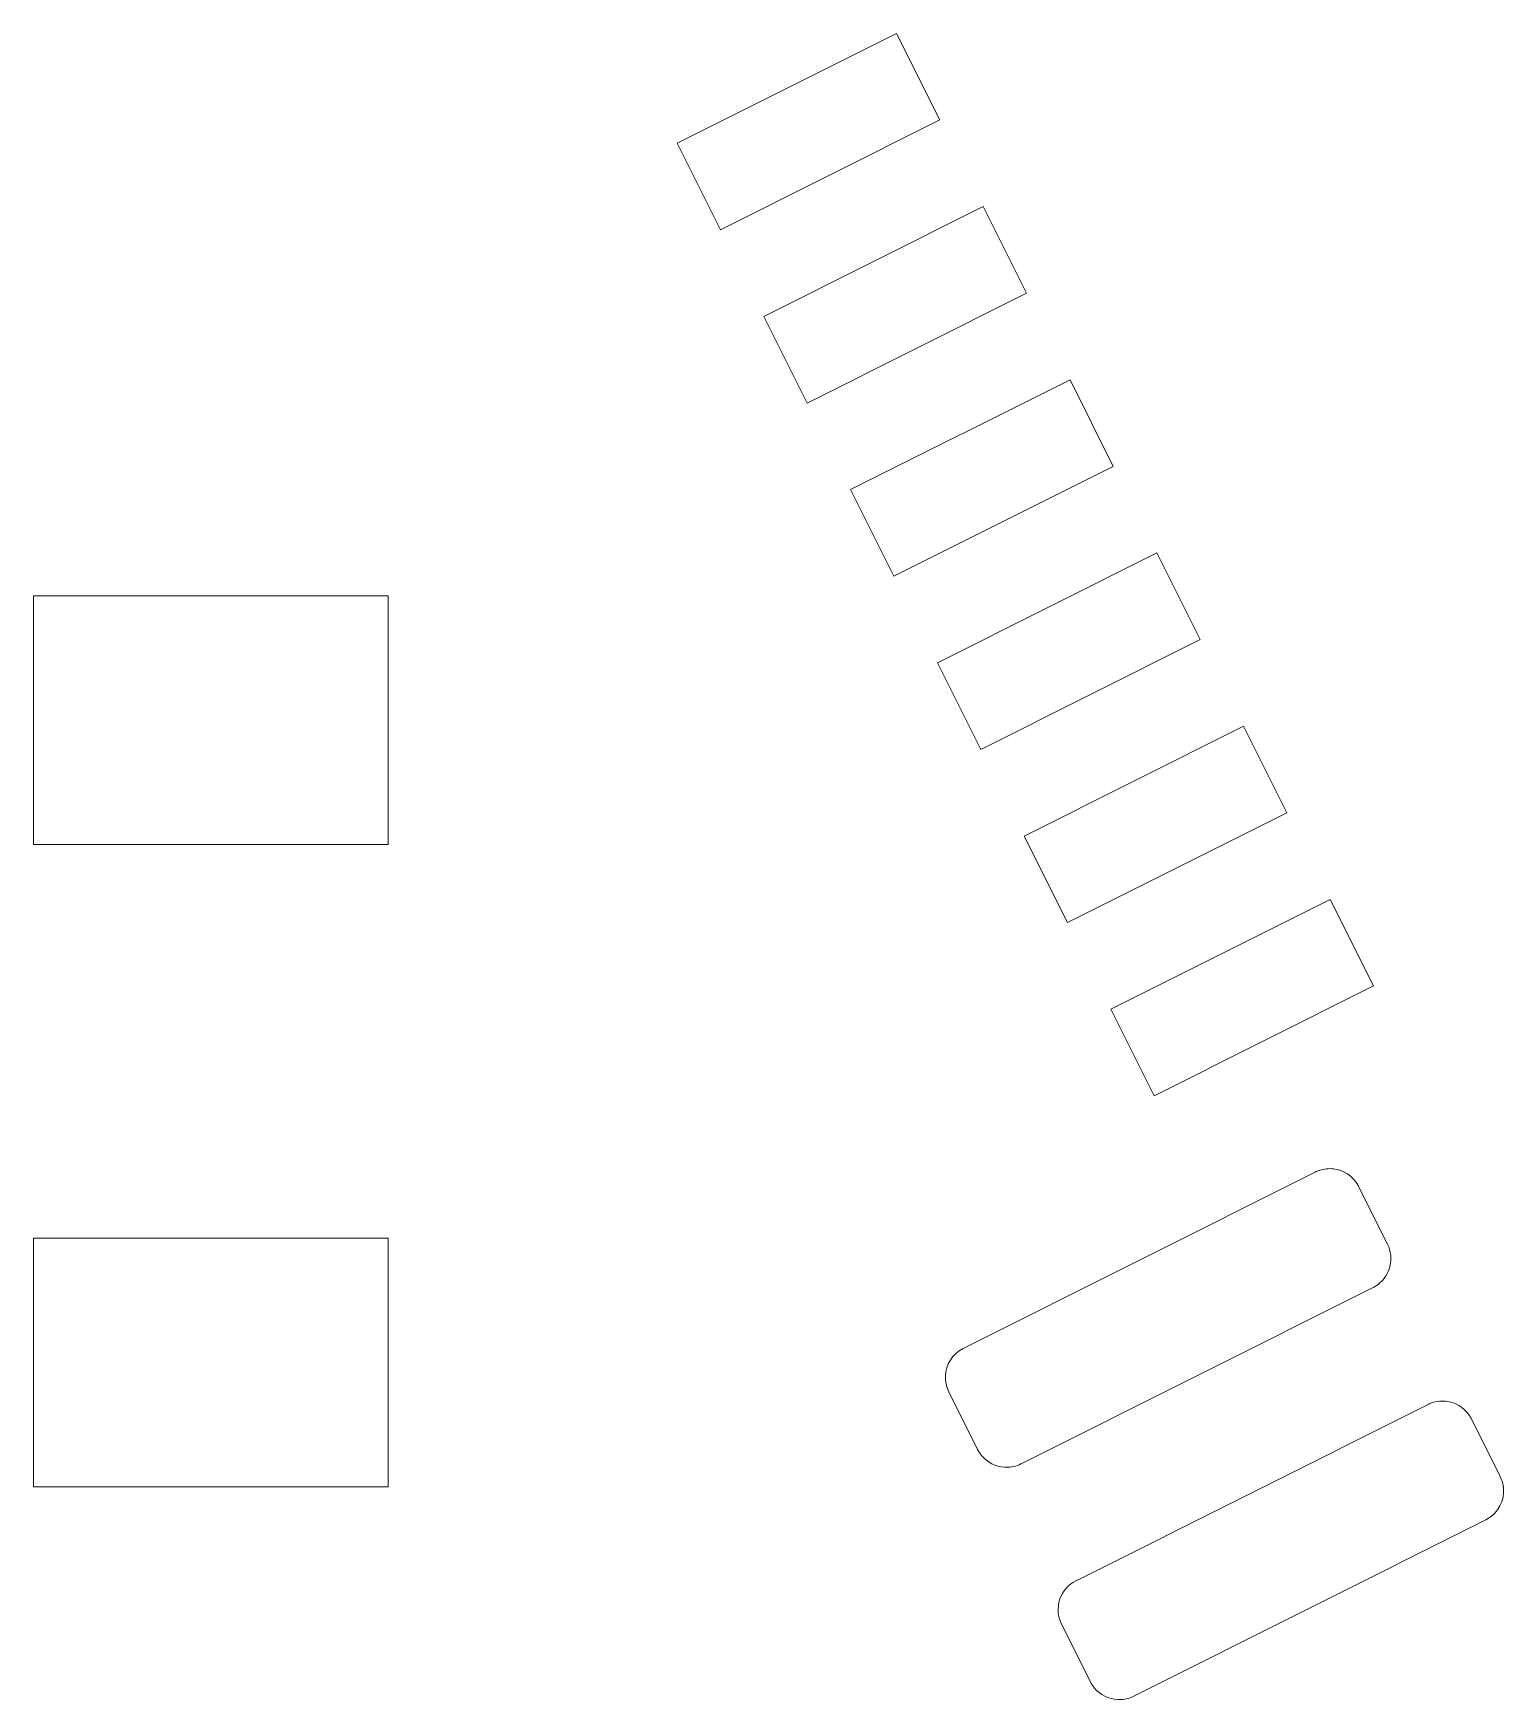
# Model space of a CAD drawing. Header units: inches. Extents: x 70 to 970, y -386 to 214.
# Drawn here: x 164.99 to 187.78, y 131.42 to 157.23 of the extents above; entities that cross this region are included whole.
import ezdxf

# ---------------------------------------------------------------- set-up
doc = ezdxf.new("R2010")
doc.units = ezdxf.units.IN
doc.header["$MEASUREMENT"] = 0

msp = doc.modelspace()

# ---------------------------------------------------------------- linework, layer by layer
at = {"color": 1, "lineweight": 0}
for p, q in [((178.361, 157.225), (174.963, 155.524)), ((179.033, 155.884), (178.361, 157.225)), ((175.635, 154.182), (179.033, 155.884)), ((174.963, 155.524), (175.635, 154.182)), ((179.704, 154.542), (176.307, 152.841)), ((180.376, 153.201), (179.704, 154.542)), ((176.978, 151.499), (180.376, 153.201)), ((176.307, 152.841), (176.978, 151.499)), ((181.048, 151.859), (177.65, 150.158)), ((181.719, 150.518), (181.048, 151.859)), ((178.321, 148.817), (181.719, 150.518)), ((177.65, 150.158), (178.321, 148.817)), ((182.391, 149.177), (178.993, 147.476)), ((183.063, 147.836), (182.391, 149.177)), ((170.488, 148.514), (164.989, 148.514)), ((164.989, 148.514), (164.989, 144.664)), ((170.488, 144.664), (170.488, 148.514)), ((179.665, 146.134), (183.063, 147.836)), ((178.993, 147.476), (179.665, 146.134)), ((183.734, 146.495), (180.336, 144.793)), ((184.406, 145.154), (183.734, 146.495)), ((181.008, 143.452), (184.406, 145.154)), ((180.336, 144.793), (181.008, 143.452)), ((164.989, 144.664), (170.488, 144.664)), ((185.078, 143.812), (181.68, 142.111)), ((185.749, 142.471), (185.078, 143.812)), ((182.351, 140.769), (185.749, 142.471)), ((181.68, 142.111), (182.351, 140.769)), ((170.488, 138.564), (164.989, 138.564)), ((164.989, 138.564), (164.989, 134.714)), ((170.488, 134.714), (170.488, 138.564)), ((164.989, 134.714), (170.488, 134.714))]:
    msp.add_line(p, q, dxfattribs=at)
for points in [[(184.911, 139.615), (184.983, 139.64), (185.058, 139.646), (185.13, 139.638)], [(185.13, 139.638), (185.13, 139.638), (185.13, 139.638), (185.13, 139.638)], [(185.13, 139.638), (185.131, 139.638), (185.131, 139.638), (185.131, 139.638)], [(185.131, 139.638), (185.131, 139.638), (185.131, 139.638), (185.131, 139.638)], [(185.131, 139.638), (185.284, 139.619), (185.425, 139.531), (185.505, 139.39)], [(179.395, 136.858), (179.395, 136.858), (184.847, 139.589), (184.847, 139.589)], [(184.847, 139.589), (184.867, 139.598), (184.886, 139.606), (184.906, 139.614)], [(184.906, 139.614), (184.906, 139.614), (184.906, 139.614), (184.907, 139.614)], [(184.907, 139.614), (184.907, 139.614), (184.907, 139.614), (184.907, 139.614)], [(184.907, 139.614), (184.907, 139.614), (184.907, 139.614), (184.907, 139.614)], [(184.907, 139.614), (184.907, 139.614), (184.907, 139.614), (184.908, 139.614)], [(184.908, 139.614), (184.908, 139.614), (184.908, 139.614), (184.909, 139.615)], [(184.909, 139.615), (184.909, 139.615), (184.909, 139.615), (184.909, 139.615)], [(184.909, 139.615), (184.909, 139.615), (184.909, 139.615), (184.91, 139.615)], [(184.91, 139.615), (184.91, 139.615), (184.911, 139.615), (184.911, 139.615)], [(185.505, 139.39), (185.505, 139.389), (185.506, 139.39), (185.506, 139.389)], [(185.506, 139.389), (185.507, 139.388), (185.507, 139.388), (185.507, 139.388)], [(185.507, 139.388), (185.507, 139.387), (185.507, 139.387), (185.507, 139.386)], [(185.507, 139.386), (185.507, 139.386), (185.507, 139.387), (185.508, 139.385)], [(185.508, 139.385), (185.508, 139.385), (185.508, 139.385), (185.509, 139.384)], [(185.509, 139.384), (185.509, 139.384), (185.509, 139.384), (185.509, 139.383)], [(185.509, 139.383), (185.509, 139.383), (185.509, 139.383), (185.51, 139.382)], [(185.51, 139.382), (185.51, 139.381), (185.509, 139.381), (185.511, 139.381)], [(185.51, 139.382), (185.51, 139.382), (185.51, 139.382), (185.51, 139.382)], [(185.511, 139.381), (185.511, 139.38), (185.511, 139.38), (185.511, 139.38)], [(185.511, 139.38), (185.511, 139.38), (185.511, 139.379), (185.511, 139.379)], [(185.511, 139.379), (185.511, 139.379), (185.512, 139.379), (185.512, 139.379)], [(185.512, 139.379), (185.512, 139.379), (185.512, 139.378), (185.512, 139.378)], [(185.512, 139.378), (185.512, 139.378), (185.512, 139.378), (185.512, 139.378)], [(185.512, 139.378), (185.512, 139.378), (185.512, 139.377), (185.512, 139.377)], [(185.512, 139.377), (185.512, 139.377), (185.513, 139.377), (185.513, 139.377)], [(185.513, 139.377), (185.513, 139.377), (185.512, 139.377), (185.513, 139.375)], [(185.513, 139.375), (185.513, 139.375), (185.513, 139.375), (185.513, 139.375)], [(185.513, 139.375), (185.513, 139.375), (185.514, 139.375), (185.514, 139.374)], [(185.514, 139.374), (185.514, 139.374), (185.514, 139.374), (185.514, 139.374)], [(185.514, 139.374), (185.514, 139.374), (185.514, 139.374), (185.514, 139.373)], [(185.514, 139.373), (185.514, 139.373), (185.515, 139.374), (185.515, 139.372)], [(185.515, 139.372), (185.515, 139.372), (185.515, 139.372), (185.515, 139.372)], [(185.515, 139.372), (185.515, 139.372), (185.515, 139.372), (185.515, 139.371)], [(185.515, 139.371), (185.516, 139.371), (185.516, 139.371), (185.516, 139.37)], [(185.516, 139.37), (185.516, 139.37), (185.516, 139.37), (185.516, 139.37)], [(185.516, 139.37), (185.516, 139.37), (185.516, 139.37), (185.517, 139.369)], [(185.517, 139.369), (185.517, 139.369), (185.517, 139.369), (185.517, 139.368)], [(185.517, 139.368), (185.517, 139.368), (185.517, 139.368), (185.517, 139.368)], [(185.517, 139.368), (185.517, 139.368), (185.518, 139.367), (185.518, 139.367)], [(185.518, 139.367), (185.518, 139.367), (185.518, 139.367), (185.518, 139.367)], [(185.518, 139.367), (185.518, 139.366), (185.518, 139.366), (185.518, 139.366)], [(185.518, 139.366), (185.518, 139.366), (185.518, 139.366), (185.519, 139.365)], [(185.519, 139.365), (185.519, 139.365), (185.519, 139.365), (185.519, 139.365)], [(185.519, 139.365), (185.519, 139.365), (185.965, 138.473), (185.965, 138.473)], [(185.966, 138.471), (186.077, 138.25), (186.008, 137.985), (185.815, 137.844)], [(185.965, 138.473), (185.965, 138.472), (185.966, 138.471), (185.966, 138.471)], [(185.776, 137.818), (185.775, 137.818), (185.775, 137.818), (185.775, 137.818)], [(185.775, 137.818), (185.775, 137.818), (185.775, 137.818), (185.775, 137.818)], [(185.777, 137.819), (185.776, 137.819), (185.776, 137.818), (185.776, 137.818)], [(185.776, 137.818), (185.776, 137.818), (185.776, 137.818), (185.776, 137.818)], [(185.778, 137.819), (185.777, 137.819), (185.777, 137.819), (185.777, 137.819)], [(185.777, 137.819), (185.777, 137.819), (185.777, 137.819), (185.777, 137.819)], [(185.777, 137.819), (185.777, 137.819), (185.777, 137.819), (185.777, 137.819)], [(185.779, 137.82), (185.778, 137.82), (185.778, 137.82), (185.778, 137.82)], [(185.778, 137.82), (185.778, 137.82), (185.778, 137.819), (185.778, 137.819)], [(185.78, 137.821), (185.78, 137.821), (185.78, 137.821), (185.779, 137.82)], [(185.779, 137.82), (185.779, 137.82), (185.779, 137.82), (185.779, 137.82)], [(185.779, 137.82), (185.779, 137.82), (185.779, 137.82), (185.779, 137.82)], [(185.781, 137.821), (185.781, 137.821), (185.781, 137.821), (185.78, 137.821)], [(185.78, 137.821), (185.78, 137.821), (185.78, 137.821), (185.78, 137.821)], [(185.782, 137.822), (185.782, 137.822), (185.782, 137.822), (185.781, 137.822)], [(185.781, 137.822), (185.781, 137.822), (185.781, 137.822), (185.781, 137.821)], [(185.783, 137.822), (185.783, 137.822), (185.783, 137.822), (185.782, 137.822)], [(185.782, 137.822), (185.782, 137.822), (185.782, 137.822), (185.782, 137.822)], [(185.784, 137.823), (185.784, 137.823), (185.784, 137.823), (185.783, 137.823)], [(185.783, 137.823), (185.783, 137.823), (185.783, 137.823), (185.783, 137.822)], [(185.785, 137.823), (185.785, 137.823), (185.785, 137.823), (185.784, 137.823)], [(185.784, 137.823), (185.784, 137.823), (185.784, 137.823), (185.784, 137.823)], [(185.786, 137.824), (185.786, 137.824), (185.786, 137.824), (185.785, 137.824)], [(185.785, 137.824), (185.785, 137.824), (185.785, 137.824), (185.785, 137.823)], [(185.787, 137.825), (185.786, 137.825), (185.786, 137.825), (185.786, 137.824)], [(185.786, 137.824), (185.786, 137.824), (185.786, 137.824), (185.786, 137.824)], [(185.788, 137.826), (185.788, 137.826), (185.787, 137.826), (185.787, 137.825)], [(185.787, 137.825), (185.787, 137.825), (185.787, 137.825), (185.787, 137.825)], [(185.787, 137.825), (185.787, 137.825), (185.787, 137.825), (185.787, 137.825)], [(185.789, 137.826), (185.789, 137.826), (185.788, 137.826), (185.788, 137.826)], [(185.788, 137.826), (185.788, 137.826), (185.788, 137.826), (185.788, 137.826)], [(185.788, 137.826), (185.788, 137.826), (185.788, 137.826), (185.788, 137.826)], [(185.79, 137.827), (185.79, 137.827), (185.789, 137.827), (185.789, 137.827)], [(185.789, 137.827), (185.789, 137.827), (185.789, 137.827), (185.789, 137.827)], [(185.789, 137.827), (185.789, 137.826), (185.789, 137.826), (185.789, 137.826)], [(185.791, 137.828), (185.791, 137.828), (185.79, 137.827), (185.79, 137.827)], [(185.79, 137.827), (185.79, 137.827), (185.79, 137.827), (185.79, 137.827)], [(185.79, 137.827), (185.79, 137.827), (185.79, 137.827), (185.79, 137.827)], [(185.792, 137.828), (185.791, 137.828), (185.791, 137.828), (185.791, 137.828)], [(185.791, 137.828), (185.791, 137.828), (185.791, 137.828), (185.791, 137.828)], [(185.793, 137.829), (185.793, 137.829), (185.793, 137.829), (185.792, 137.829)], [(185.792, 137.829), (185.792, 137.829), (185.792, 137.828), (185.792, 137.828)], [(185.794, 137.829), (185.794, 137.829), (185.794, 137.829), (185.793, 137.829)], [(185.795, 137.83), (185.794, 137.83), (185.794, 137.83), (185.794, 137.83)], [(185.794, 137.83), (185.794, 137.83), (185.794, 137.829), (185.794, 137.829)], [(185.796, 137.831), (185.796, 137.831), (185.795, 137.831), (185.795, 137.83)], [(185.795, 137.83), (185.795, 137.83), (185.795, 137.83), (185.795, 137.83)], [(185.797, 137.831), (185.797, 137.831), (185.797, 137.831), (185.796, 137.831)], [(185.796, 137.831), (185.796, 137.831), (185.796, 137.831), (185.796, 137.831)], [(185.796, 137.831), (185.796, 137.831), (185.796, 137.831), (185.796, 137.831)], [(185.798, 137.832), (185.798, 137.832), (185.797, 137.832), (185.797, 137.832)], [(185.797, 137.832), (185.797, 137.832), (185.797, 137.832), (185.797, 137.832)], [(185.797, 137.832), (185.797, 137.831), (185.797, 137.831), (185.797, 137.831)], [(185.799, 137.833), (185.798, 137.832), (185.798, 137.832), (185.798, 137.832)], [(185.798, 137.832), (185.798, 137.832), (185.798, 137.832), (185.798, 137.832)], [(185.8, 137.833), (185.799, 137.833), (185.799, 137.833), (185.799, 137.833)], [(185.799, 137.833), (185.799, 137.833), (185.799, 137.833), (185.799, 137.833)], [(185.801, 137.834), (185.801, 137.834), (185.801, 137.834), (185.8, 137.834)], [(185.8, 137.834), (185.8, 137.834), (185.8, 137.833), (185.8, 137.833)], [(185.802, 137.835), (185.801, 137.834), (185.801, 137.834), (185.801, 137.834)], [(185.801, 137.834), (185.801, 137.834), (185.801, 137.834), (185.801, 137.834)], [(185.803, 137.836), (185.803, 137.836), (185.802, 137.836), (185.802, 137.835)], [(185.802, 137.835), (185.802, 137.835), (185.802, 137.835), (185.802, 137.835)], [(185.802, 137.835), (185.802, 137.835), (185.802, 137.835), (185.802, 137.835)], [(185.804, 137.836), (185.804, 137.836), (185.803, 137.836), (185.803, 137.836)], [(185.803, 137.836), (185.803, 137.836), (185.803, 137.836), (185.803, 137.836)], [(185.805, 137.837), (185.804, 137.837), (185.804, 137.837), (185.804, 137.837)], [(185.804, 137.837), (185.804, 137.837), (185.804, 137.836), (185.804, 137.836)], [(185.804, 137.836), (185.804, 137.836), (185.804, 137.836), (185.804, 137.836)], [(185.806, 137.838), (185.805, 137.837), (185.805, 137.837), (185.805, 137.837)], [(185.805, 137.837), (185.805, 137.837), (185.805, 137.837), (185.805, 137.837)], [(185.807, 137.838), (185.807, 137.838), (185.807, 137.838), (185.806, 137.838)], [(185.806, 137.838), (185.806, 137.838), (185.806, 137.838), (185.806, 137.838)], [(185.808, 137.839), (185.808, 137.839), (185.808, 137.839), (185.807, 137.839)], [(185.807, 137.839), (185.807, 137.839), (185.807, 137.839), (185.807, 137.838)], [(185.809, 137.84), (185.809, 137.84), (185.808, 137.839), (185.808, 137.839)], [(185.808, 137.839), (185.808, 137.839), (185.808, 137.839), (185.808, 137.839)], [(185.81, 137.841), (185.81, 137.84), (185.81, 137.84), (185.809, 137.84)], [(185.809, 137.84), (185.809, 137.84), (185.809, 137.839), (185.809, 137.84)], [(185.811, 137.841), (185.81, 137.841), (185.81, 137.841), (185.81, 137.841)], [(185.812, 137.842), (185.812, 137.842), (185.811, 137.842), (185.811, 137.842)], [(185.811, 137.842), (185.811, 137.842), (185.812, 137.842), (185.811, 137.841)], [(185.813, 137.842), (185.813, 137.842), (185.812, 137.842), (185.812, 137.842)], [(185.812, 137.842), (185.812, 137.842), (185.812, 137.842), (185.812, 137.842)], [(185.814, 137.843), (185.814, 137.843), (185.813, 137.843), (185.813, 137.843)], [(185.813, 137.843), (185.813, 137.843), (185.813, 137.843), (185.813, 137.842)], [(185.815, 137.844), (185.814, 137.844), (185.814, 137.843), (185.814, 137.843)], [(185.743, 137.8), (185.743, 137.8), (180.289, 135.069), (180.289, 135.069)], [(185.744, 137.8), (185.744, 137.8), (185.743, 137.8), (185.743, 137.8)], [(185.743, 137.8), (185.743, 137.8), (185.743, 137.8), (185.743, 137.8)], [(185.745, 137.801), (185.745, 137.801), (185.744, 137.801), (185.744, 137.801)], [(185.744, 137.801), (185.744, 137.801), (185.744, 137.801), (185.744, 137.801)], [(185.744, 137.801), (185.744, 137.801), (185.744, 137.8), (185.744, 137.8)], [(185.746, 137.801), (185.746, 137.801), (185.746, 137.801), (185.745, 137.801)], [(185.745, 137.801), (185.745, 137.801), (185.745, 137.801), (185.745, 137.801)], [(185.745, 137.801), (185.745, 137.801), (185.745, 137.801), (185.745, 137.801)], [(185.747, 137.802), (185.747, 137.802), (185.747, 137.802), (185.746, 137.802)], [(185.746, 137.802), (185.746, 137.802), (185.746, 137.802), (185.746, 137.801)], [(185.748, 137.802), (185.747, 137.802), (185.747, 137.802), (185.747, 137.802)], [(185.749, 137.803), (185.749, 137.803), (185.749, 137.803), (185.748, 137.803)], [(185.748, 137.803), (185.748, 137.803), (185.748, 137.803), (185.748, 137.803)], [(185.748, 137.803), (185.748, 137.803), (185.748, 137.802), (185.748, 137.802)], [(185.75, 137.804), (185.749, 137.803), (185.749, 137.803), (185.749, 137.803)], [(185.751, 137.805), (185.751, 137.804), (185.751, 137.804), (185.75, 137.804)], [(185.75, 137.804), (185.75, 137.804), (185.75, 137.804), (185.75, 137.804)], [(185.752, 137.805), (185.752, 137.805), (185.751, 137.805), (185.751, 137.805)], [(185.751, 137.805), (185.751, 137.805), (185.751, 137.805), (185.751, 137.805)], [(185.753, 137.805), (185.753, 137.805), (185.752, 137.805), (185.752, 137.805)], [(185.752, 137.805), (185.752, 137.805), (185.752, 137.805), (185.752, 137.805)], [(185.754, 137.806), (185.754, 137.806), (185.753, 137.806), (185.753, 137.806)], [(185.753, 137.806), (185.753, 137.806), (185.753, 137.805), (185.753, 137.805)], [(185.753, 137.805), (185.753, 137.805), (185.753, 137.805), (185.753, 137.805)], [(185.755, 137.806), (185.755, 137.806), (185.754, 137.806), (185.754, 137.806)], [(185.754, 137.806), (185.754, 137.806), (185.754, 137.806), (185.754, 137.806)], [(185.754, 137.806), (185.754, 137.806), (185.754, 137.806), (185.754, 137.806)], [(185.756, 137.807), (185.756, 137.807), (185.756, 137.807), (185.755, 137.807)], [(185.755, 137.807), (185.755, 137.807), (185.755, 137.807), (185.755, 137.806)], [(185.755, 137.806), (185.755, 137.806), (185.755, 137.806), (185.755, 137.806)], [(185.757, 137.807), (185.757, 137.807), (185.757, 137.807), (185.756, 137.807)], [(185.756, 137.807), (185.756, 137.807), (185.756, 137.807), (185.756, 137.807)], [(185.756, 137.807), (185.756, 137.807), (185.756, 137.807), (185.756, 137.807)], [(185.758, 137.808), (185.758, 137.808), (185.758, 137.808), (185.757, 137.808)], [(185.757, 137.808), (185.757, 137.808), (185.757, 137.808), (185.757, 137.808)], [(185.757, 137.808), (185.757, 137.808), (185.757, 137.808), (185.757, 137.807)], [(185.759, 137.809), (185.759, 137.808), (185.759, 137.808), (185.758, 137.808)], [(185.758, 137.808), (185.758, 137.808), (185.758, 137.808), (185.758, 137.808)], [(185.76, 137.809), (185.759, 137.809), (185.759, 137.809), (185.759, 137.809)], [(185.761, 137.81), (185.761, 137.81), (185.761, 137.81), (185.76, 137.809)], [(185.76, 137.809), (185.76, 137.809), (185.76, 137.809), (185.76, 137.809)], [(185.762, 137.81), (185.761, 137.81), (185.761, 137.81), (185.761, 137.81)], [(185.763, 137.81), (185.762, 137.81), (185.762, 137.81), (185.762, 137.81)], [(185.764, 137.811), (185.764, 137.811), (185.764, 137.811), (185.763, 137.811)], [(185.763, 137.811), (185.763, 137.811), (185.764, 137.811), (185.763, 137.811)], [(185.763, 137.811), (185.763, 137.811), (185.763, 137.81), (185.763, 137.81)], [(185.765, 137.812), (185.764, 137.811), (185.764, 137.811), (185.764, 137.811)], [(185.764, 137.811), (185.764, 137.811), (185.764, 137.811), (185.764, 137.811)], [(185.766, 137.812), (185.766, 137.812), (185.765, 137.812), (185.765, 137.812)], [(185.765, 137.812), (185.765, 137.812), (185.765, 137.812), (185.765, 137.812)], [(185.765, 137.812), (185.765, 137.812), (185.765, 137.812), (185.765, 137.812)], [(185.767, 137.813), (185.766, 137.813), (185.766, 137.812), (185.766, 137.812)], [(185.768, 137.813), (185.767, 137.813), (185.767, 137.813), (185.767, 137.813)], [(185.767, 137.813), (185.767, 137.813), (185.767, 137.813), (185.767, 137.813)], [(185.767, 137.813), (185.767, 137.813), (185.767, 137.813), (185.767, 137.813)], [(185.769, 137.814), (185.768, 137.814), (185.768, 137.814), (185.768, 137.814)], [(185.768, 137.814), (185.768, 137.814), (185.768, 137.813), (185.768, 137.813)], [(185.77, 137.814), (185.769, 137.814), (185.769, 137.814), (185.769, 137.814)], [(185.769, 137.814), (185.769, 137.814), (185.769, 137.814), (185.769, 137.814)], [(185.769, 137.814), (185.769, 137.814), (185.769, 137.814), (185.769, 137.814)], [(185.771, 137.815), (185.77, 137.815), (185.77, 137.815), (185.77, 137.815)], [(185.77, 137.815), (185.77, 137.815), (185.77, 137.814), (185.77, 137.814)], [(185.772, 137.816), (185.771, 137.816), (185.771, 137.816), (185.771, 137.816)], [(185.771, 137.816), (185.771, 137.816), (185.771, 137.816), (185.771, 137.816)], [(185.771, 137.816), (185.771, 137.815), (185.771, 137.815), (185.771, 137.815)], [(185.773, 137.817), (185.773, 137.817), (185.772, 137.817), (185.772, 137.816)], [(185.772, 137.816), (185.772, 137.816), (185.772, 137.816), (185.772, 137.816)], [(185.774, 137.817), (185.773, 137.817), (185.773, 137.817), (185.773, 137.817)], [(185.775, 137.818), (185.774, 137.818), (185.774, 137.817), (185.774, 137.817)], [(185.774, 137.817), (185.774, 137.817), (185.774, 137.817), (185.774, 137.817)], [(185.774, 137.817), (185.774, 137.817), (185.774, 137.817), (185.774, 137.817)], [(179.117, 136.429), (179.124, 136.605), (179.224, 136.772), (179.393, 136.857)], [(179.393, 136.857), (179.394, 136.857), (179.394, 136.857), (179.395, 136.858)], [(179.117, 136.423), (179.117, 136.425), (179.117, 136.427), (179.117, 136.429)], [(179.117, 136.422), (179.117, 136.423), (179.117, 136.423), (179.117, 136.423)], [(179.117, 136.421), (179.117, 136.421), (179.117, 136.421), (179.117, 136.422)], [(179.117, 136.422), (179.117, 136.422), (179.117, 136.422), (179.117, 136.422)], [(179.117, 136.42), (179.117, 136.42), (179.117, 136.421), (179.117, 136.421)], [(179.117, 136.419), (179.117, 136.42), (179.117, 136.42), (179.117, 136.42)], [(179.117, 136.42), (179.117, 136.42), (179.117, 136.42), (179.117, 136.42)], [(179.117, 136.418), (179.117, 136.418), (179.117, 136.418), (179.117, 136.419)], [(179.117, 136.419), (179.117, 136.419), (179.117, 136.419), (179.117, 136.419)], [(179.117, 136.417), (179.117, 136.417), (179.117, 136.418), (179.117, 136.418)], [(179.117, 136.416), (179.117, 136.416), (179.117, 136.417), (179.117, 136.417)], [(179.117, 136.415), (179.117, 136.416), (179.117, 136.416), (179.117, 136.416)], [(179.117, 136.416), (179.117, 136.416), (179.117, 136.416), (179.117, 136.416)], [(179.117, 136.414), (179.117, 136.414), (179.117, 136.414), (179.117, 136.415)], [(179.117, 136.415), (179.117, 136.415), (179.117, 136.415), (179.117, 136.415)], [(179.117, 136.413), (179.117, 136.413), (179.117, 136.414), (179.117, 136.414)], [(179.117, 136.414), (179.117, 136.414), (179.117, 136.414), (179.117, 136.414)], [(179.117, 136.412), (179.117, 136.412), (179.117, 136.412), (179.117, 136.413)], [(179.117, 136.413), (179.117, 136.413), (179.117, 136.413), (179.117, 136.413)], [(179.117, 136.413), (179.117, 136.413), (179.117, 136.413), (179.117, 136.413)], [(179.117, 136.411), (179.117, 136.411), (179.117, 136.411), (179.117, 136.412)], [(179.117, 136.412), (179.117, 136.412), (179.117, 136.412), (179.117, 136.412)], [(179.117, 136.41), (179.117, 136.411), (179.117, 136.411), (179.117, 136.411)], [(179.117, 136.409), (179.117, 136.409), (179.117, 136.41), (179.117, 136.41)], [(179.117, 136.41), (179.117, 136.41), (179.117, 136.41), (179.117, 136.41)], [(179.117, 136.41), (179.117, 136.41), (179.117, 136.41), (179.117, 136.41)], [(179.117, 136.408), (179.117, 136.408), (179.117, 136.408), (179.117, 136.409)], [(179.117, 136.409), (179.117, 136.409), (179.117, 136.409), (179.117, 136.409)], [(179.117, 136.409), (179.117, 136.409), (179.117, 136.409), (179.117, 136.409)], [(179.117, 136.407), (179.117, 136.408), (179.117, 136.408), (179.117, 136.408)], [(179.117, 136.408), (179.117, 136.408), (179.117, 136.408), (179.117, 136.408)], [(179.117, 136.406), (179.117, 136.406), (179.117, 136.407), (179.117, 136.407)], [(179.117, 136.407), (179.117, 136.407), (179.117, 136.407), (179.117, 136.407)], [(179.117, 136.405), (179.117, 136.405), (179.117, 136.406), (179.117, 136.406)], [(179.117, 136.406), (179.117, 136.406), (179.117, 136.406), (179.117, 136.406)], [(179.117, 136.406), (179.117, 136.406), (179.117, 136.406), (179.117, 136.406)], [(179.117, 136.404), (179.117, 136.404), (179.117, 136.404), (179.117, 136.405)], [(179.117, 136.405), (179.117, 136.405), (179.117, 136.405), (179.117, 136.405)], [(179.117, 136.405), (179.117, 136.405), (179.117, 136.405), (179.117, 136.405)], [(179.117, 136.403), (179.117, 136.404), (179.117, 136.404), (179.117, 136.404)], [(179.117, 136.402), (179.117, 136.402), (179.117, 136.403), (179.117, 136.403)], [(179.117, 136.403), (179.117, 136.403), (179.117, 136.403), (179.117, 136.403)], [(179.117, 136.403), (179.117, 136.403), (179.117, 136.403), (179.117, 136.403)], [(179.117, 136.401), (179.117, 136.401), (179.117, 136.401), (179.117, 136.402)], [(179.117, 136.402), (179.117, 136.402), (179.117, 136.402), (179.117, 136.402)], [(179.117, 136.4), (179.117, 136.4), (179.117, 136.4), (179.117, 136.401)], [(179.117, 136.401), (179.117, 136.401), (179.117, 136.401), (179.117, 136.401)], [(179.117, 136.399), (179.117, 136.399), (179.117, 136.4), (179.117, 136.4)], [(179.117, 136.4), (179.117, 136.4), (179.117, 136.4), (179.117, 136.4)], [(179.117, 136.398), (179.117, 136.398), (179.117, 136.398), (179.117, 136.399)], [(179.117, 136.399), (179.117, 136.399), (179.117, 136.399), (179.117, 136.399)], [(179.117, 136.399), (179.117, 136.399), (179.117, 136.399), (179.117, 136.399)], [(179.117, 136.397), (179.117, 136.397), (179.117, 136.397), (179.117, 136.398)], [(179.117, 136.398), (179.117, 136.398), (179.117, 136.398), (179.117, 136.398)], [(179.117, 136.396), (179.117, 136.396), (179.117, 136.396), (179.117, 136.397)], [(179.117, 136.395), (179.117, 136.395), (179.117, 136.396), (179.117, 136.396)], [(179.117, 136.396), (179.117, 136.396), (179.117, 136.396), (179.117, 136.396)], [(179.117, 136.394), (179.117, 136.395), (179.117, 136.395), (179.117, 136.395)], [(179.117, 136.395), (179.117, 136.395), (179.117, 136.395), (179.117, 136.395)], [(179.117, 136.393), (179.117, 136.393), (179.117, 136.393), (179.117, 136.394)], [(179.117, 136.394), (179.117, 136.394), (179.117, 136.394), (179.117, 136.394)], [(179.117, 136.391), (179.117, 136.392), (179.117, 136.392), (179.117, 136.393)], [(179.118, 136.388), (179.118, 136.389), (179.117, 136.39), (179.117, 136.391)], [(179.117, 136.391), (179.117, 136.391), (179.117, 136.391), (179.117, 136.391)], [(179.17, 136.186), (179.138, 136.251), (179.12, 136.32), (179.118, 136.388)], [(179.171, 136.185), (179.17, 136.185), (179.17, 136.186), (179.17, 136.186)], [(179.617, 135.293), (179.617, 135.293), (179.171, 136.185), (179.171, 136.185)], [(186.616, 136), (186.698, 136.036), (186.784, 136.047), (186.866, 136.04)], [(186.866, 136.04), (186.866, 136.04), (186.867, 136.04), (186.867, 136.04)], [(186.867, 136.04), (186.867, 136.04), (186.866, 136.04), (186.868, 136.04)], [(186.868, 136.04), (187.013, 136.025), (187.149, 135.947), (187.234, 135.819)], [(181.141, 133.258), (181.141, 133.258), (186.594, 135.99), (186.594, 135.99)], [(186.594, 135.99), (186.594, 135.99), (186.594, 135.99), (186.594, 135.99)], [(186.594, 135.99), (186.594, 135.99), (186.594, 135.99), (186.595, 135.99)], [(186.595, 135.99), (186.595, 135.99), (186.596, 135.99), (186.596, 135.99)], [(186.596, 135.99), (186.596, 135.99), (186.596, 135.99), (186.596, 135.991)], [(186.596, 135.991), (186.596, 135.991), (186.596, 135.991), (186.597, 135.991)], [(186.597, 135.991), (186.597, 135.991), (186.597, 135.991), (186.597, 135.991)], [(186.597, 135.991), (186.597, 135.991), (186.598, 135.991), (186.598, 135.991)], [(186.598, 135.991), (186.598, 135.991), (186.598, 135.992), (186.598, 135.992)], [(186.598, 135.992), (186.599, 135.992), (186.599, 135.992), (186.599, 135.992)], [(186.6, 135.992), (186.6, 135.992), (186.599, 135.993), (186.601, 135.993)], [(186.599, 135.992), (186.599, 135.992), (186.599, 135.992), (186.6, 135.992)], [(186.601, 135.993), (186.601, 135.993), (186.601, 135.993), (186.601, 135.993)], [(186.601, 135.993), (186.601, 135.993), (186.602, 135.993), (186.602, 135.993)], [(186.602, 135.993), (186.602, 135.993), (186.602, 135.994), (186.602, 135.994)], [(186.602, 135.994), (186.602, 135.994), (186.602, 135.994), (186.603, 135.994)], [(186.603, 135.994), (186.603, 135.994), (186.603, 135.994), (186.603, 135.994)], [(186.603, 135.994), (186.603, 135.994), (186.603, 135.994), (186.603, 135.994)], [(186.603, 135.994), (186.604, 135.994), (186.604, 135.994), (186.604, 135.994)], [(186.604, 135.994), (186.604, 135.994), (186.604, 135.994), (186.604, 135.995)], [(186.604, 135.995), (186.604, 135.995), (186.605, 135.995), (186.605, 135.995)], [(186.605, 135.995), (186.605, 135.995), (186.605, 135.995), (186.605, 135.995)], [(186.605, 135.995), (186.606, 135.995), (186.605, 135.995), (186.606, 135.995)], [(186.606, 135.995), (186.606, 135.995), (186.607, 135.995), (186.607, 135.996)], [(186.607, 135.996), (186.607, 135.996), (186.607, 135.996), (186.607, 135.996)], [(186.607, 135.996), (186.607, 135.996), (186.607, 135.996), (186.608, 135.996)], [(186.608, 135.996), (186.608, 135.996), (186.608, 135.997), (186.608, 135.997)], [(186.608, 135.997), (186.608, 135.997), (186.609, 135.997), (186.609, 135.997)], [(186.608, 135.996), (186.608, 135.996), (186.608, 135.996), (186.608, 135.996)], [(186.609, 135.997), (186.609, 135.997), (186.609, 135.997), (186.609, 135.997)], [(186.609, 135.997), (186.609, 135.997), (186.609, 135.997), (186.61, 135.997)], [(186.61, 135.997), (186.61, 135.997), (186.61, 135.998), (186.61, 135.998)], [(186.61, 135.998), (186.611, 135.998), (186.611, 135.998), (186.611, 135.998)], [(186.61, 135.997), (186.61, 135.997), (186.61, 135.997), (186.61, 135.997)], [(186.611, 135.998), (186.611, 135.998), (186.611, 135.998), (186.611, 135.998)], [(186.611, 135.998), (186.611, 135.998), (186.612, 135.998), (186.612, 135.998)], [(186.612, 135.998), (186.613, 135.999), (186.613, 135.999), (186.613, 135.999)], [(186.612, 135.998), (186.612, 135.998), (186.612, 135.998), (186.612, 135.998)], [(186.613, 135.999), (186.613, 135.999), (186.613, 135.999), (186.613, 135.999)], [(186.615, 136), (186.615, 136), (186.615, 136), (186.615, 136)], [(186.615, 136), (186.615, 136), (186.616, 136), (186.616, 136)], [(187.234, 135.819), (187.235, 135.819), (187.235, 135.818), (187.235, 135.818)], [(187.235, 135.818), (187.235, 135.818), (187.235, 135.818), (187.236, 135.817)], [(187.236, 135.817), (187.236, 135.817), (187.236, 135.817), (187.236, 135.817)], [(187.236, 135.817), (187.236, 135.817), (187.236, 135.817), (187.236, 135.816)], [(187.236, 135.816), (187.236, 135.816), (187.237, 135.816), (187.237, 135.815)], [(187.237, 135.815), (187.237, 135.815), (187.237, 135.815), (187.237, 135.815)], [(187.237, 135.815), (187.237, 135.815), (187.237, 135.815), (187.237, 135.815)], [(187.237, 135.815), (187.237, 135.814), (187.237, 135.814), (187.237, 135.814)], [(187.237, 135.814), (187.238, 135.814), (187.238, 135.814), (187.238, 135.814)], [(187.238, 135.814), (187.238, 135.814), (187.238, 135.813), (187.238, 135.813)], [(187.238, 135.813), (187.239, 135.813), (187.238, 135.812), (187.239, 135.812)], [(187.239, 135.812), (187.239, 135.812), (187.239, 135.812), (187.239, 135.812)], [(187.239, 135.812), (187.239, 135.812), (187.239, 135.812), (187.239, 135.811)], [(187.239, 135.811), (187.239, 135.811), (187.24, 135.811), (187.24, 135.811)], [(187.24, 135.811), (187.24, 135.81), (187.24, 135.81), (187.24, 135.81)], [(187.24, 135.81), (187.24, 135.81), (187.24, 135.81), (187.241, 135.809)], [(187.241, 135.809), (187.241, 135.809), (187.241, 135.809), (187.241, 135.808)], [(187.241, 135.808), (187.241, 135.808), (187.241, 135.808), (187.241, 135.808)], [(187.241, 135.808), (187.241, 135.808), (187.242, 135.807), (187.242, 135.807)], [(187.242, 135.807), (187.242, 135.807), (187.242, 135.807), (187.242, 135.807)], [(187.242, 135.807), (187.242, 135.807), (187.243, 135.807), (187.243, 135.806)], [(187.243, 135.806), (187.243, 135.806), (187.242, 135.806), (187.243, 135.805)], [(187.243, 135.805), (187.243, 135.805), (187.243, 135.805), (187.243, 135.805)], [(187.243, 135.805), (187.244, 135.804), (187.244, 135.805), (187.244, 135.804)], [(187.244, 135.804), (187.244, 135.804), (187.244, 135.804), (187.244, 135.803)], [(187.244, 135.803), (187.244, 135.803), (187.244, 135.803), (187.245, 135.803)], [(187.245, 135.803), (187.245, 135.802), (187.245, 135.802), (187.245, 135.802)], [(187.245, 135.802), (187.245, 135.802), (187.246, 135.801), (187.246, 135.801)], [(187.246, 135.801), (187.246, 135.801), (187.246, 135.8), (187.246, 135.8)], [(187.246, 135.8), (187.246, 135.8), (187.246, 135.8), (187.246, 135.8)], [(187.246, 135.8), (187.246, 135.8), (187.247, 135.8), (187.247, 135.799)], [(187.247, 135.799), (187.247, 135.799), (187.246, 135.8), (187.247, 135.798)], [(187.247, 135.798), (187.248, 135.798), (187.248, 135.797), (187.248, 135.797)], [(187.248, 135.797), (187.248, 135.797), (187.248, 135.797), (187.248, 135.796)], [(187.248, 135.796), (187.249, 135.796), (187.249, 135.795), (187.249, 135.795)], [(187.249, 135.795), (187.249, 135.795), (187.249, 135.795), (187.249, 135.795)], [(187.249, 135.795), (187.249, 135.795), (187.25, 135.794), (187.25, 135.794)], [(187.25, 135.794), (187.25, 135.794), (187.25, 135.794), (187.25, 135.794)], [(187.25, 135.794), (187.25, 135.794), (187.25, 135.794), (187.251, 135.793)], [(187.251, 135.793), (187.251, 135.792), (187.251, 135.792), (187.251, 135.792)], [(187.251, 135.792), (187.251, 135.792), (187.251, 135.792), (187.251, 135.792)], [(187.251, 135.792), (187.251, 135.791), (187.252, 135.791), (187.252, 135.791)], [(187.252, 135.791), (187.252, 135.79), (187.252, 135.79), (187.253, 135.789)], [(187.253, 135.789), (187.253, 135.789), (187.253, 135.789), (187.253, 135.789)], [(187.253, 135.789), (187.253, 135.788), (187.253, 135.789), (187.254, 135.788)], [(187.254, 135.788), (187.254, 135.788), (187.254, 135.787), (187.254, 135.787)], [(187.254, 135.787), (187.254, 135.787), (187.254, 135.787), (187.254, 135.786)], [(187.254, 135.786), (187.254, 135.786), (187.255, 135.786), (187.255, 135.786)], [(187.255, 135.786), (187.255, 135.786), (187.254, 135.786), (187.255, 135.785)], [(187.255, 135.785), (187.255, 135.784), (187.256, 135.784), (187.256, 135.784)], [(187.256, 135.784), (187.256, 135.784), (187.255, 135.783), (187.256, 135.783)], [(187.256, 135.783), (187.256, 135.783), (187.256, 135.783), (187.256, 135.783)], [(187.256, 135.783), (187.257, 135.782), (187.257, 135.782), (187.257, 135.782)], [(187.257, 135.782), (187.257, 135.782), (187.257, 135.782), (187.257, 135.782)], [(187.257, 135.782), (187.257, 135.781), (187.257, 135.781), (187.257, 135.781)], [(187.257, 135.781), (187.257, 135.781), (187.257, 135.781), (187.257, 135.781)], [(187.257, 135.781), (187.258, 135.78), (187.258, 135.779), (187.258, 135.779)], [(187.258, 135.779), (187.258, 135.779), (187.258, 135.779), (187.258, 135.779)], [(187.258, 135.779), (187.258, 135.779), (187.258, 135.778), (187.258, 135.778)], [(187.258, 135.778), (187.259, 135.778), (187.259, 135.779), (187.259, 135.777)], [(187.259, 135.777), (187.259, 135.777), (187.259, 135.777), (187.259, 135.777)], [(187.259, 135.777), (187.259, 135.777), (187.259, 135.777), (187.26, 135.776)], [(187.26, 135.776), (187.26, 135.776), (187.26, 135.776), (187.26, 135.775)], [(187.26, 135.775), (187.26, 135.775), (187.26, 135.775), (187.26, 135.775)], [(187.26, 135.775), (187.26, 135.775), (187.26, 135.775), (187.261, 135.774)], [(187.261, 135.774), (187.261, 135.774), (187.261, 135.775), (187.261, 135.773)], [(187.261, 135.773), (187.261, 135.773), (187.261, 135.773), (187.261, 135.773)], [(187.261, 135.773), (187.261, 135.773), (187.261, 135.773), (187.262, 135.772)], [(187.262, 135.772), (187.262, 135.772), (187.262, 135.772), (187.262, 135.771)], [(187.262, 135.771), (187.262, 135.771), (187.262, 135.771), (187.262, 135.771)], [(187.262, 135.771), (187.262, 135.771), (187.263, 135.771), (187.263, 135.771)], [(187.263, 135.771), (187.263, 135.77), (187.263, 135.769), (187.263, 135.769)], [(187.263, 135.769), (187.264, 135.769), (187.264, 135.769), (187.264, 135.769)], [(187.264, 135.769), (187.264, 135.769), (187.264, 135.768), (187.264, 135.768)], [(187.264, 135.768), (187.264, 135.768), (187.264, 135.768), (187.264, 135.768)], [(187.264, 135.768), (187.264, 135.768), (187.264, 135.767), (187.264, 135.767)], [(187.264, 135.767), (187.265, 135.767), (187.265, 135.767), (187.265, 135.767)], [(187.265, 135.767), (187.265, 135.767), (187.265, 135.767), (187.265, 135.766)], [(187.265, 135.766), (187.265, 135.766), (187.265, 135.766), (187.265, 135.766)], [(187.265, 135.766), (187.265, 135.766), (187.712, 134.872), (187.712, 134.872)], [(179.617, 135.292), (179.617, 135.292), (179.617, 135.293), (179.617, 135.293)], [(179.678, 135.199), (179.655, 135.227), (179.634, 135.258), (179.617, 135.292)], [(179.678, 135.198), (179.678, 135.199), (179.678, 135.199), (179.678, 135.199)], [(179.679, 135.198), (179.679, 135.198), (179.679, 135.198), (179.678, 135.198)], [(179.679, 135.197), (179.679, 135.197), (179.679, 135.198), (179.679, 135.198)], [(179.68, 135.197), (179.68, 135.197), (179.68, 135.197), (179.679, 135.197)], [(179.679, 135.197), (179.679, 135.197), (179.679, 135.197), (179.679, 135.197)], [(179.681, 135.196), (179.681, 135.196), (179.68, 135.195), (179.68, 135.197)], [(179.681, 135.195), (179.681, 135.196), (179.681, 135.196), (179.681, 135.196)], [(180.031, 135.017), (179.897, 135.026), (179.77, 135.089), (179.681, 135.195)], [(179.681, 135.195), (179.681, 135.195), (179.681, 135.195), (179.681, 135.195)], [(180.032, 135.017), (180.032, 135.017), (180.032, 135.017), (180.031, 135.017)], [(180.031, 135.017), (180.031, 135.017), (180.031, 135.017), (180.031, 135.017)], [(180.065, 135.016), (180.054, 135.016), (180.043, 135.016), (180.032, 135.017)], [(180.285, 135.067), (180.214, 135.032), (180.139, 135.016), (180.065, 135.016)], [(180.286, 135.067), (180.285, 135.067), (180.285, 135.067), (180.285, 135.067)], [(180.287, 135.068), (180.287, 135.068), (180.286, 135.068), (180.286, 135.068)], [(180.286, 135.068), (180.286, 135.068), (180.286, 135.067), (180.286, 135.067)], [(180.288, 135.068), (180.287, 135.068), (180.287, 135.068), (180.287, 135.068)], [(180.289, 135.069), (180.289, 135.069), (180.288, 135.069), (180.288, 135.069)], [(180.288, 135.069), (180.288, 135.069), (180.288, 135.068), (180.288, 135.068)], [(187.712, 134.872), (187.712, 134.872), (187.712, 134.872), (187.712, 134.872)], [(187.712, 134.872), (187.712, 134.872), (187.713, 134.871), (187.713, 134.871)], [(187.713, 134.871), (187.713, 134.871), (187.713, 134.871), (187.713, 134.87)], [(187.713, 134.87), (187.713, 134.87), (187.713, 134.87), (187.713, 134.87)], [(187.713, 134.87), (187.713, 134.869), (187.714, 134.869), (187.714, 134.869)], [(187.714, 134.869), (187.736, 134.823), (187.751, 134.776), (187.759, 134.729)], [(187.759, 134.729), (187.759, 134.729), (187.759, 134.728), (187.759, 134.728)], [(187.759, 134.728), (187.759, 134.728), (187.759, 134.728), (187.759, 134.727)], [(187.759, 134.727), (187.759, 134.727), (187.759, 134.727), (187.759, 134.727)], [(187.759, 134.727), (187.759, 134.726), (187.759, 134.726), (187.759, 134.726)], [(187.759, 134.726), (187.759, 134.726), (187.759, 134.726), (187.759, 134.726)], [(187.759, 134.726), (187.759, 134.726), (187.759, 134.725), (187.759, 134.725)], [(187.759, 134.725), (187.76, 134.725), (187.76, 134.725), (187.76, 134.724)], [(187.76, 134.724), (187.76, 134.724), (187.76, 134.724), (187.76, 134.724)], [(187.76, 134.724), (187.76, 134.723), (187.76, 134.723), (187.76, 134.723)], [(187.76, 134.723), (187.76, 134.723), (187.76, 134.723), (187.76, 134.723)], [(187.76, 134.723), (187.76, 134.723), (187.76, 134.722), (187.76, 134.722)], [(187.76, 134.722), (187.76, 134.722), (187.76, 134.722), (187.76, 134.722)], [(187.76, 134.722), (187.76, 134.722), (187.76, 134.721), (187.76, 134.721)], [(187.76, 134.721), (187.76, 134.721), (187.76, 134.721), (187.76, 134.72)], [(187.76, 134.72), (187.76, 134.72), (187.76, 134.721), (187.76, 134.72)], [(187.763, 134.695), (187.781, 134.502), (187.685, 134.309), (187.507, 134.21)], [(187.76, 134.72), (187.76, 134.72), (187.76, 134.72), (187.76, 134.719)], [(187.76, 134.719), (187.76, 134.719), (187.76, 134.719), (187.76, 134.719)], [(187.76, 134.719), (187.76, 134.719), (187.76, 134.719), (187.76, 134.719)], [(187.76, 134.719), (187.76, 134.719), (187.76, 134.718), (187.76, 134.718)], [(187.76, 134.718), (187.76, 134.718), (187.76, 134.718), (187.76, 134.718)], [(187.76, 134.718), (187.761, 134.718), (187.761, 134.718), (187.761, 134.717)], [(187.761, 134.717), (187.761, 134.717), (187.761, 134.717), (187.761, 134.717)], [(187.761, 134.717), (187.761, 134.717), (187.761, 134.717), (187.761, 134.716)], [(187.761, 134.716), (187.761, 134.716), (187.761, 134.716), (187.761, 134.716)], [(187.761, 134.716), (187.761, 134.716), (187.761, 134.716), (187.761, 134.716)], [(187.761, 134.716), (187.761, 134.716), (187.761, 134.715), (187.761, 134.715)], [(187.761, 134.715), (187.761, 134.715), (187.761, 134.715), (187.761, 134.715)], [(187.761, 134.715), (187.761, 134.715), (187.761, 134.715), (187.761, 134.715)], [(187.761, 134.715), (187.761, 134.714), (187.761, 134.714), (187.761, 134.714)], [(187.761, 134.714), (187.761, 134.714), (187.761, 134.714), (187.761, 134.714)], [(187.761, 134.714), (187.761, 134.714), (187.761, 134.714), (187.761, 134.713)], [(187.761, 134.713), (187.761, 134.713), (187.761, 134.714), (187.761, 134.713)], [(187.761, 134.713), (187.761, 134.713), (187.761, 134.712), (187.761, 134.712)], [(187.761, 134.712), (187.761, 134.712), (187.761, 134.712), (187.761, 134.712)], [(187.761, 134.712), (187.761, 134.712), (187.761, 134.712), (187.761, 134.712)], [(187.761, 134.712), (187.761, 134.712), (187.761, 134.711), (187.761, 134.711)], [(187.761, 134.711), (187.761, 134.711), (187.761, 134.711), (187.761, 134.711)], [(187.761, 134.711), (187.761, 134.71), (187.761, 134.71), (187.761, 134.71)], [(187.761, 134.71), (187.762, 134.71), (187.762, 134.71), (187.762, 134.71)], [(187.762, 134.71), (187.762, 134.71), (187.762, 134.71), (187.762, 134.709)], [(187.762, 134.709), (187.762, 134.709), (187.762, 134.709), (187.762, 134.709)], [(187.762, 134.709), (187.762, 134.709), (187.762, 134.709), (187.762, 134.709)], [(187.762, 134.709), (187.762, 134.709), (187.762, 134.708), (187.762, 134.708)], [(187.762, 134.708), (187.762, 134.708), (187.762, 134.708), (187.762, 134.708)], [(187.762, 134.708), (187.762, 134.708), (187.762, 134.708), (187.762, 134.708)], [(187.762, 134.708), (187.762, 134.707), (187.762, 134.707), (187.762, 134.707)], [(187.762, 134.707), (187.762, 134.707), (187.762, 134.707), (187.762, 134.707)], [(187.762, 134.707), (187.762, 134.706), (187.762, 134.706), (187.762, 134.706)], [(187.762, 134.706), (187.762, 134.706), (187.762, 134.706), (187.762, 134.706)], [(187.762, 134.706), (187.762, 134.706), (187.762, 134.706), (187.762, 134.705)], [(187.762, 134.705), (187.762, 134.705), (187.762, 134.705), (187.762, 134.705)], [(187.762, 134.705), (187.762, 134.705), (187.762, 134.705), (187.762, 134.705)], [(187.762, 134.705), (187.762, 134.705), (187.762, 134.704), (187.762, 134.704)], [(187.762, 134.704), (187.762, 134.704), (187.762, 134.704), (187.762, 134.703)], [(187.762, 134.703), (187.762, 134.703), (187.762, 134.703), (187.762, 134.703)], [(187.762, 134.703), (187.762, 134.702), (187.762, 134.702), (187.762, 134.702)], [(187.762, 134.702), (187.762, 134.702), (187.762, 134.702), (187.762, 134.702)], [(187.762, 134.702), (187.762, 134.702), (187.763, 134.701), (187.763, 134.701)], [(187.763, 134.701), (187.763, 134.7), (187.763, 134.7), (187.763, 134.7)], [(187.763, 134.7), (187.763, 134.7), (187.763, 134.7), (187.763, 134.699)], [(187.763, 134.699), (187.763, 134.699), (187.763, 134.699), (187.763, 134.699)], [(187.763, 134.699), (187.763, 134.698), (187.763, 134.698), (187.763, 134.698)], [(187.763, 134.698), (187.763, 134.698), (187.763, 134.697), (187.763, 134.697)], [(187.763, 134.697), (187.763, 134.697), (187.763, 134.697), (187.763, 134.696)], [(187.763, 134.696), (187.763, 134.696), (187.763, 134.696), (187.763, 134.696)], [(187.763, 134.696), (187.763, 134.695), (187.763, 134.695), (187.763, 134.695)], [(187.498, 134.205), (187.497, 134.205), (187.497, 134.205), (187.497, 134.205)], [(187.499, 134.206), (187.498, 134.206), (187.498, 134.206), (187.498, 134.206)], [(187.498, 134.206), (187.498, 134.206), (187.498, 134.205), (187.498, 134.205)], [(187.5, 134.206), (187.499, 134.206), (187.499, 134.206), (187.499, 134.206)], [(187.499, 134.206), (187.499, 134.206), (187.499, 134.206), (187.499, 134.206)], [(187.501, 134.207), (187.501, 134.207), (187.5, 134.207), (187.5, 134.207)], [(187.5, 134.207), (187.5, 134.207), (187.5, 134.206), (187.5, 134.206)], [(187.5, 134.206), (187.5, 134.206), (187.5, 134.206), (187.5, 134.206)], [(187.502, 134.207), (187.501, 134.207), (187.501, 134.207), (187.501, 134.207)], [(187.501, 134.207), (187.501, 134.207), (187.501, 134.207), (187.501, 134.207)], [(187.501, 134.207), (187.501, 134.207), (187.501, 134.207), (187.501, 134.207)], [(187.503, 134.208), (187.503, 134.208), (187.502, 134.208), (187.502, 134.208)], [(187.502, 134.208), (187.502, 134.208), (187.502, 134.208), (187.502, 134.208)], [(187.502, 134.208), (187.502, 134.207), (187.502, 134.207), (187.502, 134.207)], [(187.504, 134.209), (187.504, 134.209), (187.503, 134.209), (187.503, 134.209)], [(187.503, 134.209), (187.503, 134.209), (187.503, 134.208), (187.503, 134.208)], [(187.503, 134.208), (187.503, 134.208), (187.503, 134.208), (187.503, 134.208)], [(187.505, 134.209), (187.505, 134.209), (187.504, 134.209), (187.504, 134.209)], [(187.504, 134.209), (187.504, 134.209), (187.504, 134.209), (187.504, 134.209)], [(187.504, 134.209), (187.504, 134.209), (187.504, 134.209), (187.504, 134.209)], [(187.506, 134.21), (187.506, 134.21), (187.506, 134.21), (187.505, 134.21)], [(187.505, 134.21), (187.505, 134.21), (187.505, 134.21), (187.505, 134.209)], [(187.505, 134.209), (187.505, 134.209), (187.505, 134.209), (187.505, 134.209)], [(187.507, 134.21), (187.507, 134.21), (187.506, 134.21), (187.506, 134.21)], [(187.506, 134.21), (187.506, 134.21), (187.506, 134.21), (187.506, 134.21)], [(187.489, 134.201), (187.489, 134.201), (182.035, 131.47), (182.035, 131.47)], [(187.49, 134.201), (187.49, 134.201), (187.489, 134.201), (187.489, 134.201)], [(187.491, 134.202), (187.491, 134.202), (187.49, 134.202), (187.49, 134.202)], [(187.49, 134.202), (187.49, 134.202), (187.49, 134.201), (187.49, 134.201)], [(187.49, 134.201), (187.49, 134.201), (187.49, 134.201), (187.49, 134.201)], [(187.492, 134.202), (187.492, 134.202), (187.491, 134.202), (187.491, 134.202)], [(187.491, 134.202), (187.491, 134.202), (187.491, 134.202), (187.491, 134.202)], [(187.491, 134.202), (187.491, 134.202), (187.491, 134.202), (187.491, 134.202)], [(187.493, 134.203), (187.493, 134.203), (187.493, 134.203), (187.492, 134.203)], [(187.492, 134.203), (187.492, 134.203), (187.492, 134.203), (187.492, 134.202)], [(187.492, 134.202), (187.492, 134.202), (187.492, 134.202), (187.492, 134.202)], [(187.494, 134.203), (187.494, 134.203), (187.494, 134.203), (187.493, 134.203)], [(187.493, 134.203), (187.493, 134.203), (187.493, 134.203), (187.493, 134.203)], [(187.495, 134.204), (187.494, 134.204), (187.494, 134.203), (187.494, 134.203)], [(187.495, 134.204), (187.495, 134.204), (187.495, 134.204), (187.495, 134.204)], [(187.495, 134.204), (187.495, 134.204), (187.495, 134.204), (187.495, 134.204)], [(187.495, 134.204), (187.495, 134.204), (187.495, 134.204), (187.495, 134.204)], [(181.012, 133.167), (181.049, 133.203), (181.091, 133.234), (181.14, 133.258)], [(181.14, 133.258), (181.14, 133.258), (181.14, 133.258), (181.141, 133.258)], [(180.865, 132.766), (180.853, 132.91), (180.903, 133.054), (181.003, 133.158)], [(181.003, 133.158), (181.003, 133.158), (181.003, 133.158), (181.004, 133.158)], [(181.005, 133.16), (181.005, 133.16), (181.004, 133.159), (181.006, 133.161)], [(181.004, 133.158), (181.004, 133.158), (181.004, 133.159), (181.004, 133.159)], [(181.004, 133.159), (181.004, 133.159), (181.004, 133.159), (181.005, 133.159)], [(181.005, 133.159), (181.005, 133.159), (181.005, 133.16), (181.005, 133.16)], [(181.006, 133.161), (181.006, 133.161), (181.006, 133.161), (181.006, 133.161)], [(181.006, 133.161), (181.007, 133.161), (181.007, 133.161), (181.007, 133.161)], [(181.007, 133.161), (181.007, 133.161), (181.007, 133.162), (181.007, 133.162)], [(181.007, 133.162), (181.007, 133.162), (181.007, 133.162), (181.007, 133.162)], [(181.007, 133.162), (181.007, 133.162), (181.007, 133.162), (181.008, 133.162)], [(181.008, 133.162), (181.008, 133.163), (181.008, 133.163), (181.008, 133.163)], [(181.008, 133.163), (181.008, 133.163), (181.008, 133.163), (181.008, 133.163)], [(181.008, 133.163), (181.008, 133.163), (181.008, 133.163), (181.009, 133.163)], [(181.009, 133.163), (181.009, 133.163), (181.009, 133.163), (181.009, 133.164)], [(181.009, 133.164), (181.009, 133.164), (181.009, 133.164), (181.009, 133.164)], [(181.009, 133.164), (181.01, 133.164), (181.01, 133.164), (181.01, 133.164)], [(181.011, 133.166), (181.011, 133.166), (181.01, 133.166), (181.012, 133.166)], [(181.01, 133.164), (181.01, 133.164), (181.01, 133.165), (181.01, 133.165)], [(181.01, 133.165), (181.01, 133.165), (181.01, 133.165), (181.011, 133.165)], [(181.011, 133.165), (181.011, 133.165), (181.011, 133.166), (181.011, 133.166)], [(181.012, 133.166), (181.012, 133.167), (181.012, 133.167), (181.012, 133.167)], [(180.866, 132.764), (180.866, 132.765), (180.865, 132.765), (180.865, 132.766)], [(180.866, 132.763), (180.866, 132.764), (180.866, 132.764), (180.866, 132.764)], [(180.866, 132.762), (180.866, 132.762), (180.866, 132.763), (180.866, 132.763)], [(180.866, 132.763), (180.866, 132.763), (180.866, 132.763), (180.866, 132.763)], [(180.866, 132.761), (180.866, 132.762), (180.866, 132.762), (180.866, 132.762)], [(180.866, 132.76), (180.866, 132.76), (180.866, 132.76), (180.866, 132.761)], [(180.866, 132.761), (180.866, 132.761), (180.866, 132.761), (180.866, 132.761)], [(180.866, 132.759), (180.866, 132.759), (180.866, 132.76), (180.866, 132.76)], [(180.866, 132.76), (180.866, 132.76), (180.866, 132.76), (180.866, 132.76)], [(180.866, 132.758), (180.866, 132.758), (180.866, 132.759), (180.866, 132.759)], [(180.866, 132.759), (180.866, 132.759), (180.866, 132.759), (180.866, 132.759)], [(180.866, 132.757), (180.866, 132.757), (180.866, 132.757), (180.866, 132.758)], [(180.866, 132.758), (180.866, 132.758), (180.866, 132.758), (180.866, 132.758)], [(180.866, 132.758), (180.866, 132.758), (180.866, 132.758), (180.866, 132.758)], [(180.866, 132.756), (180.866, 132.757), (180.866, 132.757), (180.866, 132.757)], [(180.866, 132.757), (180.866, 132.757), (180.866, 132.757), (180.866, 132.757)], [(180.866, 132.755), (180.866, 132.756), (180.866, 132.756), (180.866, 132.756)], [(180.866, 132.756), (180.866, 132.756), (180.866, 132.756), (180.866, 132.756)], [(180.867, 132.754), (180.867, 132.754), (180.866, 132.755), (180.866, 132.755)], [(180.866, 132.755), (180.866, 132.755), (180.866, 132.755), (180.866, 132.755)], [(180.866, 132.755), (180.866, 132.755), (180.866, 132.755), (180.866, 132.755)], [(180.867, 132.753), (180.867, 132.753), (180.867, 132.753), (180.867, 132.754)], [(180.867, 132.754), (180.867, 132.754), (180.867, 132.754), (180.867, 132.754)], [(180.867, 132.754), (180.867, 132.754), (180.867, 132.754), (180.867, 132.754)], [(180.867, 132.752), (180.867, 132.752), (180.867, 132.752), (180.867, 132.753)], [(180.867, 132.753), (180.867, 132.753), (180.867, 132.753), (180.867, 132.753)], [(180.867, 132.751), (180.867, 132.752), (180.867, 132.752), (180.867, 132.752)], [(180.867, 132.75), (180.867, 132.751), (180.867, 132.751), (180.867, 132.751)], [(180.867, 132.751), (180.867, 132.751), (180.867, 132.751), (180.867, 132.751)], [(180.867, 132.751), (180.867, 132.751), (180.867, 132.751), (180.867, 132.751)], [(180.867, 132.749), (180.867, 132.749), (180.867, 132.75), (180.867, 132.75)], [(180.867, 132.75), (180.867, 132.75), (180.867, 132.75), (180.867, 132.75)], [(180.867, 132.75), (180.867, 132.75), (180.867, 132.75), (180.867, 132.75)], [(180.867, 132.748), (180.867, 132.748), (180.867, 132.748), (180.867, 132.749)], [(180.867, 132.747), (180.867, 132.747), (180.867, 132.747), (180.867, 132.748)], [(180.916, 132.587), (180.89, 132.639), (180.875, 132.692), (180.867, 132.747)], [(181.363, 131.694), (181.363, 131.694), (180.916, 132.587), (180.916, 132.587)], [(181.364, 131.693), (181.364, 131.693), (181.363, 131.694), (181.363, 131.694)], [(181.421, 131.604), (181.399, 131.631), (181.38, 131.661), (181.364, 131.693)], [(181.421, 131.603), (181.421, 131.603), (181.421, 131.603), (181.421, 131.604)], [(181.422, 131.603), (181.422, 131.603), (181.421, 131.603), (181.421, 131.603)], [(181.422, 131.602), (181.422, 131.602), (181.422, 131.602), (181.422, 131.603)], [(181.422, 131.603), (181.422, 131.603), (181.422, 131.603), (181.422, 131.603)], [(181.423, 131.602), (181.423, 131.602), (181.422, 131.602), (181.422, 131.602)], [(181.423, 131.601), (181.423, 131.601), (181.424, 131.601), (181.423, 131.602)], [(181.788, 131.417), (181.648, 131.424), (181.514, 131.489), (181.423, 131.601)], [(181.811, 131.417), (181.803, 131.417), (181.797, 131.419), (181.788, 131.417)], [(181.788, 131.417), (181.788, 131.417), (181.788, 131.417), (181.788, 131.417)], [(182.034, 131.469), (181.962, 131.433), (181.886, 131.417), (181.811, 131.417)], [(182.035, 131.47), (182.035, 131.47), (182.034, 131.469), (182.034, 131.469)], [(182.035, 131.47), (182.035, 131.47), (182.035, 131.47), (182.035, 131.47)]]:
    msp.add_open_spline(points, degree=3, dxfattribs=at)
for points, knots in [([(186.613, 135.999), (186.613, 135.999), (186.614, 135.999), (186.614, 135.999), (186.614, 135.999), (186.615, 135.999), (186.615, 136)], [141, 141, 141, 141, 142, 142, 142, 143, 143, 143, 143]), ([(187.497, 134.205), (187.496, 134.205), (187.497, 134.205), (187.496, 134.205), (187.496, 134.205), (187.497, 134.204), (187.495, 134.204)], [368, 368, 368, 368, 369, 369, 369, 370, 370, 370, 370])]:
    msp.add_open_spline(points, degree=3, knots=knots, dxfattribs=at)

doc.saveas('drawing.dxf')
